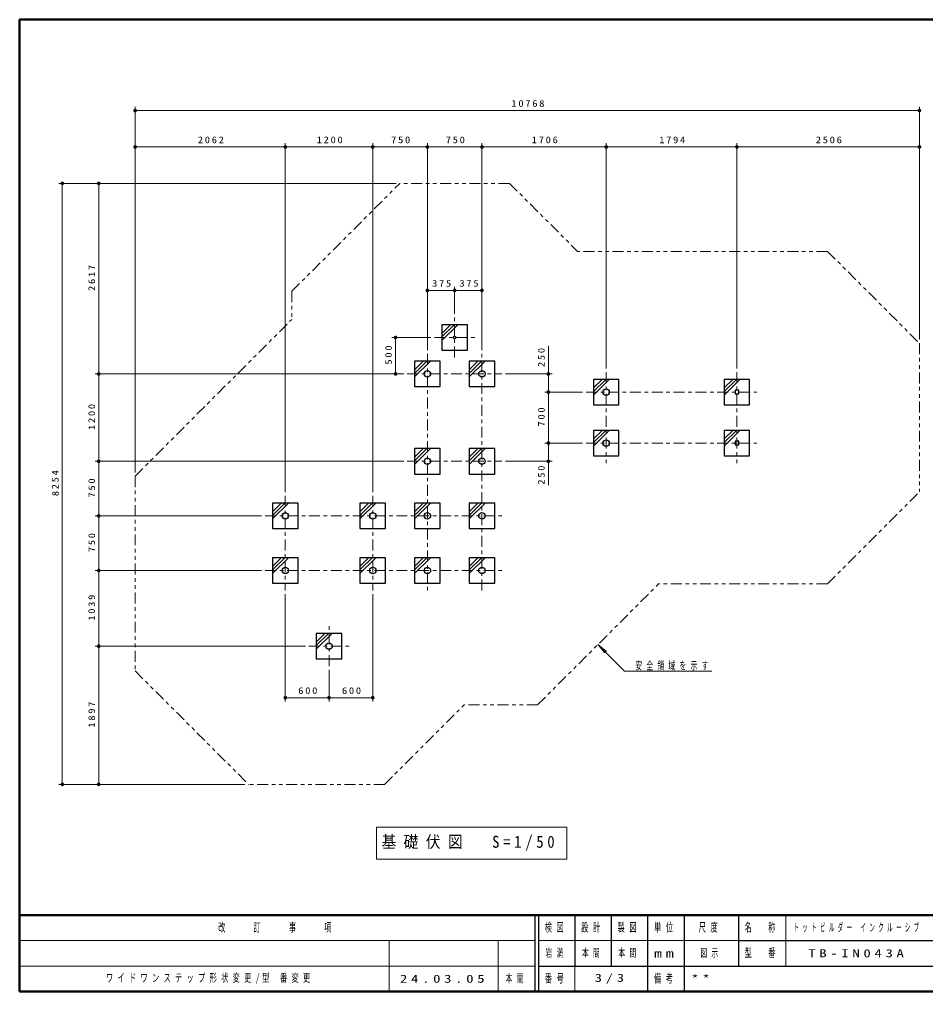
# Model space of a CAD drawing. Units: millimetres on the paper, scale 1:50. Extents: x -385 to 0, y -594 to 267.
# Drawn here: x -385 to -136.2, y -594 to -327 of the extents above; entities that cross this region are included whole.
import ezdxf

# ---------------------------------------------------------------- set-up
doc = ezdxf.new("R2010")
doc.units = ezdxf.units.MM
doc.linetypes.add('USER2', pattern=[6, 3, -1, 1, -1])
doc.linetypes.add('USER3', pattern=[8, 3, -1, 1, -1, 1, -1])
doc.layers.add('LY_1', color=7, linetype='Continuous', lineweight=25)
doc.styles.add('ＭＳ ゴシック', font='')
doc.styles.get('ＭＳ ゴシック').set_extended_font_data('MS Gothic')

# ---------------------------------------------------------------- blocks, each defined once
blk = doc.blocks.new('filled_dot')
at = {"color": 0, "linetype": 'Continuous', "lineweight": -2, "const_width": 1.25}
blk.add_lwpolyline([(-0.625, 0, 1), (0.625, 0, 1)], format="xyb", close=True, dxfattribs=at)

msp = doc.modelspace()

# ---------------------------------------------------------------- linework, layer by layer
at = {"layer": 'LY_1', "lineweight": 50}
for p, q in [((-385, -327), (-385, -594)), ((0, -327), (-385, -327)), ((-385, -573), (0, -573)), ((-385, -594), (0, -594))]:
    msp.add_line(p, q, dxfattribs=at)
at = {"layer": 'LY_1', "lineweight": 13}
for p, q in [((-353.224, -361.018), (-353.224, -351.018)), ((-353.224, -352.018), (-137.855, -352.018)), ((-137.855, -361.018), (-137.855, -351.018)), ((-353.224, -451.421), (-353.224, -361.018)), ((-353.224, -362.018), (-311.988, -362.018)), ((-311.988, -456.858), (-311.988, -361.018)), ((-311.988, -362.018), (-287.988, -362.018)), ((-287.988, -456.858), (-287.988, -361.018)), ((-287.988, -362.018), (-272.988, -362.018)), ((-272.988, -417.858), (-272.988, -361.018)), ((-272.988, -362.018), (-257.988, -362.018)), ((-257.988, -417.858), (-257.988, -361.018)), ((-257.988, -362.018), (-223.861, -362.018)), ((-223.861, -422.858), (-223.861, -361.018)), ((-223.861, -362.018), (-187.98, -362.018)), ((-187.98, -422.858), (-187.98, -361.018)), ((-187.98, -362.018), (-137.855, -362.018)), ((-137.855, -414.95), (-137.855, -361.018)), ((-364.224, -372.018), (-374.224, -372.018)), ((-373.224, -537.091), (-373.224, -372.018)), ((-281.541, -372.018), (-364.224, -372.018)), ((-363.224, -424.358), (-363.224, -372.018)), ((-272.988, -417.858), (-272.988, -400.43)), ((-265.488, -407.858), (-265.488, -400.43)), ((-257.988, -417.858), (-257.988, -400.43)), ((-272.988, -401.43), (-265.488, -401.43)), ((-265.488, -401.43), (-257.988, -401.43)), ((-268.988, -413.222), (-266.624, -410.858)), ((-268.988, -414.212), (-265.634, -410.858)), ((-268.988, -415.202), (-264.645, -410.858)), ((-271.988, -414.358), (-282.717, -414.358)), ((-281.717, -424.358), (-281.717, -414.358)), ((-239.752, -416.609), (-239.752, -429.358)), ((-276.488, -423.222), (-274.124, -420.858)), ((-276.488, -424.212), (-273.134, -420.858)), ((-276.488, -425.202), (-272.145, -420.858)), ((-261.488, -423.222), (-259.124, -420.858)), ((-261.488, -424.212), (-258.134, -420.858)), ((-261.488, -425.202), (-257.145, -420.858)), ((-279.488, -424.358), (-364.224, -424.358)), ((-363.224, -448.358), (-363.224, -424.358)), ((-251.488, -424.358), (-238.752, -424.358)), ((-227.361, -428.222), (-224.997, -425.858)), ((-227.361, -429.212), (-224.007, -425.858)), ((-227.361, -430.202), (-223.017, -425.858)), ((-191.48, -428.222), (-189.116, -425.858)), ((-191.48, -429.212), (-188.126, -425.858)), ((-191.48, -430.202), (-187.137, -425.858)), ((-230.361, -429.358), (-240.752, -429.358)), ((-239.752, -443.358), (-239.752, -429.358)), ((-227.361, -442.222), (-224.997, -439.858)), ((-227.361, -443.212), (-224.007, -439.858)), ((-227.361, -444.202), (-223.017, -439.858)), ((-191.48, -442.222), (-189.116, -439.858)), ((-191.48, -443.212), (-188.126, -439.858)), ((-191.48, -444.202), (-187.137, -439.858)), ((-276.488, -447.222), (-274.124, -444.858)), ((-276.488, -448.212), (-273.134, -444.858)), ((-276.488, -449.202), (-272.145, -444.858)), ((-261.488, -447.222), (-259.124, -444.858)), ((-261.488, -448.212), (-258.134, -444.858)), ((-261.488, -449.202), (-257.145, -444.858)), ((-230.361, -443.358), (-240.752, -443.358)), ((-239.752, -443.358), (-239.752, -454.91)), ((-279.488, -448.358), (-364.224, -448.358)), ((-363.224, -463.358), (-363.224, -448.358)), ((-251.488, -448.358), (-238.752, -448.358)), ((-315.488, -462.222), (-313.124, -459.858)), ((-315.488, -463.212), (-312.134, -459.858)), ((-315.488, -464.202), (-311.145, -459.858)), ((-291.488, -462.222), (-289.124, -459.858)), ((-291.488, -463.212), (-288.134, -459.858)), ((-291.488, -464.202), (-287.145, -459.858)), ((-276.488, -462.222), (-274.124, -459.858)), ((-276.488, -463.212), (-273.134, -459.858)), ((-276.488, -464.202), (-272.145, -459.858)), ((-261.488, -462.222), (-259.124, -459.858)), ((-261.488, -463.212), (-258.134, -459.858)), ((-261.488, -464.202), (-257.145, -459.858)), ((-318.488, -463.358), (-364.224, -463.358)), ((-363.224, -478.358), (-363.224, -463.358)), ((-315.488, -477.222), (-313.124, -474.858)), ((-315.488, -478.212), (-312.134, -474.858)), ((-315.488, -479.202), (-311.145, -474.858)), ((-291.488, -477.222), (-289.124, -474.858)), ((-291.488, -478.212), (-288.134, -474.858)), ((-291.488, -479.202), (-287.145, -474.858)), ((-276.488, -477.222), (-274.124, -474.858)), ((-276.488, -478.212), (-273.134, -474.858)), ((-276.488, -479.202), (-272.145, -474.858)), ((-261.488, -477.222), (-259.124, -474.858)), ((-261.488, -478.212), (-258.134, -474.858)), ((-261.488, -479.202), (-257.145, -474.858)), ((-318.488, -478.358), (-364.224, -478.358)), ((-363.224, -499.142), (-363.224, -478.358)), ((-311.988, -484.858), (-311.988, -514.305)), ((-287.988, -484.858), (-287.988, -514.305)), ((-303.488, -498.006), (-301.124, -495.642)), ((-303.488, -498.996), (-300.134, -495.642)), ((-303.488, -499.986), (-299.145, -495.642)), ((-306.488, -499.142), (-364.224, -499.142)), ((-363.224, -537.091), (-363.224, -499.142)), ((-226.134, -498.688), (-224.206, -500.986)), ((-226.134, -498.688), (-223.836, -500.616)), ((-218.828, -505.993), (-226.134, -498.688)), ((-299.988, -505.642), (-299.988, -514.305)), ((-218.828, -505.993), (-194.857, -505.993)), ((-299.988, -513.305), (-311.988, -513.305)), ((-287.988, -513.305), (-299.988, -513.305)), ((-364.224, -537.091), (-374.224, -537.091)), ((-323.084, -537.091), (-364.224, -537.091)), ((-286.972, -548.86), (-286.972, -557.66)), ((-234.672, -548.86), (-286.972, -548.86)), ((-234.672, -557.66), (-234.672, -548.86)), ((-286.972, -557.66), (-234.672, -557.66)), ((-174.5, -573), (-174.5, -587)), ((-385, -580), (-243.5, -580)), ((-283.5, -580), (-283.5, -594)), ((-253.5, -580), (-253.5, -594)), ((-242.5, -580), (-187.5, -580)), ((-385, -587), (-243.5, -587)), ((-232.5, -587), (-232.5, -594))]:
    msp.add_line(p, q, dxfattribs=at)
at = {"layer": 'LY_1', "linetype": 'USER3', "lineweight": 13}
for p, q in [((-310.188, -401.665), (-280.541, -372.018)), ((-250.436, -372.018), (-280.541, -372.018)), ((-250.436, -372.018), (-231.756, -390.698)), ((-163.107, -390.698), (-231.756, -390.698)), ((-163.107, -390.698), (-137.855, -415.95)), ((-310.188, -401.665), (-310.188, -409.386)), ((-353.224, -452.421), (-310.188, -409.386)), ((-137.855, -415.95), (-137.855, -456.765)), ((-353.224, -452.421), (-353.224, -505.951)), ((-163.107, -482.018), (-137.855, -456.765)), ((-242.704, -515.258), (-209.564, -482.118)), ((-163.107, -482.018), (-209.564, -482.018)), ((-353.224, -505.951), (-322.084, -537.091)), ((-284.72, -537.091), (-262.887, -515.258)), ((-242.704, -515.258), (-262.887, -515.258)), ((-284.72, -537.091), (-322.084, -537.091))]:
    msp.add_line(p, q, dxfattribs=at)
at = {"layer": 'LY_1'}
for p, q in [((-268.988, -410.858), (-268.988, -417.858)), ((-261.988, -410.858), (-268.988, -410.858)), ((-261.988, -417.858), (-261.988, -410.858)), ((-268.988, -417.858), (-261.988, -417.858)), ((-276.488, -420.858), (-276.488, -427.858)), ((-269.488, -420.858), (-276.488, -420.858)), ((-269.488, -427.858), (-269.488, -420.858)), ((-261.488, -420.858), (-261.488, -427.858)), ((-254.488, -420.858), (-261.488, -420.858)), ((-254.488, -427.858), (-254.488, -420.858)), ((-227.361, -425.858), (-227.361, -432.858)), ((-220.361, -425.858), (-227.361, -425.858)), ((-220.361, -432.858), (-220.361, -425.858)), ((-191.48, -425.858), (-191.48, -432.858)), ((-184.48, -425.858), (-191.48, -425.858)), ((-184.48, -432.858), (-184.48, -425.858)), ((-276.488, -427.858), (-269.488, -427.858)), ((-261.488, -427.858), (-254.488, -427.858)), ((-187.48, -428.858), (-188.48, -428.858)), ((-188.48, -428.858), (-188.48, -429.858)), ((-188.48, -429.858), (-187.48, -429.858)), ((-187.48, -429.858), (-187.48, -428.858)), ((-227.361, -432.858), (-220.361, -432.858)), ((-191.48, -432.858), (-184.48, -432.858)), ((-227.361, -439.858), (-227.361, -446.858)), ((-220.361, -439.858), (-227.361, -439.858)), ((-220.361, -446.858), (-220.361, -439.858)), ((-191.48, -439.858), (-191.48, -446.858)), ((-184.48, -439.858), (-191.48, -439.858)), ((-184.48, -446.858), (-184.48, -439.858)), ((-187.48, -442.858), (-188.48, -442.858)), ((-188.48, -442.858), (-188.48, -443.858)), ((-187.48, -443.858), (-187.48, -442.858)), ((-276.488, -444.858), (-276.488, -451.858)), ((-269.488, -444.858), (-276.488, -444.858)), ((-269.488, -451.858), (-269.488, -444.858)), ((-261.488, -444.858), (-261.488, -451.858)), ((-254.488, -444.858), (-261.488, -444.858)), ((-254.488, -451.858), (-254.488, -444.858)), ((-188.48, -443.858), (-187.48, -443.858)), ((-227.361, -446.858), (-220.361, -446.858)), ((-191.48, -446.858), (-184.48, -446.858)), ((-276.488, -451.858), (-269.488, -451.858)), ((-261.488, -451.858), (-254.488, -451.858)), ((-315.488, -459.858), (-315.488, -466.858)), ((-308.488, -459.858), (-315.488, -459.858)), ((-308.488, -466.858), (-308.488, -459.858)), ((-291.488, -459.858), (-291.488, -466.858)), ((-284.488, -459.858), (-291.488, -459.858)), ((-284.488, -466.858), (-284.488, -459.858)), ((-276.488, -459.858), (-276.488, -466.858)), ((-269.488, -459.858), (-276.488, -459.858)), ((-269.488, -466.858), (-269.488, -459.858)), ((-261.488, -459.858), (-261.488, -466.858)), ((-254.488, -459.858), (-261.488, -459.858)), ((-254.488, -466.858), (-254.488, -459.858)), ((-315.488, -466.858), (-308.488, -466.858)), ((-291.488, -466.858), (-284.488, -466.858)), ((-276.488, -466.858), (-269.488, -466.858)), ((-261.488, -466.858), (-254.488, -466.858)), ((-315.488, -474.858), (-315.488, -481.858)), ((-308.488, -474.858), (-315.488, -474.858)), ((-308.488, -481.858), (-308.488, -474.858)), ((-291.488, -474.858), (-291.488, -481.858)), ((-284.488, -474.858), (-291.488, -474.858)), ((-284.488, -481.858), (-284.488, -474.858)), ((-276.488, -474.858), (-276.488, -481.858)), ((-269.488, -474.858), (-276.488, -474.858)), ((-269.488, -481.858), (-269.488, -474.858)), ((-261.488, -474.858), (-261.488, -481.858)), ((-254.488, -474.858), (-261.488, -474.858)), ((-254.488, -481.858), (-254.488, -474.858)), ((-315.488, -481.858), (-308.488, -481.858)), ((-291.488, -481.858), (-284.488, -481.858)), ((-276.488, -481.858), (-269.488, -481.858)), ((-261.488, -481.858), (-254.488, -481.858)), ((-303.488, -495.642), (-303.488, -502.642)), ((-296.488, -495.642), (-303.488, -495.642)), ((-296.488, -502.642), (-296.488, -495.642)), ((-303.488, -502.642), (-296.488, -502.642)), ((-243.5, -573), (-243.5, -594)), ((-242.5, -573), (-242.5, -594)), ((-232.5, -573), (-232.5, -587)), ((-222.5, -573), (-222.5, -587)), ((-212.5, -573), (-212.5, -594)), ((-202.5, -573), (-202.5, -587)), ((-187.5, -573), (-187.5, -587)), ((-187.5, -580), (-70, -580)), ((-242.5, -587), (0, -587)), ((-202.5, -587), (-202.5, -594))]:
    msp.add_line(p, q, dxfattribs=at)
at = {"layer": 'LY_1', "linetype": 'USER2', "lineweight": 13}
for p, q in [((-265.488, -419.858), (-265.488, -408.858)), ((-270.988, -414.358), (-259.988, -414.358)), ((-272.988, -418.858), (-272.988, -483.858)), ((-257.988, -483.858), (-257.988, -418.858)), ((-278.488, -424.358), (-252.488, -424.358)), ((-223.861, -423.858), (-223.861, -448.858)), ((-187.98, -423.858), (-187.98, -448.858)), ((-229.361, -429.358), (-182.48, -429.358)), ((-229.361, -443.358), (-182.48, -443.358)), ((-278.488, -448.358), (-252.488, -448.358)), ((-311.988, -457.858), (-311.988, -483.858)), ((-287.988, -457.858), (-287.988, -483.858)), ((-317.488, -463.358), (-252.488, -463.358)), ((-317.488, -478.358), (-252.488, -478.358)), ((-299.988, -504.642), (-299.988, -493.642)), ((-305.488, -499.142), (-294.488, -499.142))]:
    msp.add_line(p, q, dxfattribs=at)
at = {"layer": 'LY_1'}
for centre, radius in [((-265.488, -414.358), 0.34), ((-272.988, -424.358), 0.891), ((-257.988, -424.358), 0.891), ((-223.861, -429.358), 0.891), ((-223.861, -443.358), 0.891), ((-272.988, -448.358), 0.891), ((-257.988, -448.358), 0.891), ((-311.988, -463.358), 0.891), ((-287.988, -463.358), 0.891), ((-272.988, -463.358), 0.891), ((-257.988, -463.358), 0.891), ((-311.988, -478.358), 0.891), ((-287.988, -478.358), 0.891), ((-272.988, -478.358), 0.891), ((-257.988, -478.358), 0.891), ((-299.988, -499.142), 0.891)]:
    msp.add_circle(centre, radius, dxfattribs=at)

# ---------------------------------------------------------------- block references
at = {"layer": 'LY_1', "lineweight": 13, "xscale": 0.4, "yscale": 0.4}
for p in [(-353.224, -352.018), (-353.224, -362.018), (-311.988, -362.018), (-287.988, -362.018), (-272.988, -362.018), (-257.988, -362.018), (-223.861, -362.018), (-187.98, -362.018), (-272.988, -401.43), (-265.488, -401.43), (-311.988, -513.305), (-299.988, -513.305)]:
    msp.add_blockref('filled_dot', p, dxfattribs=at)
for p, rotation in [((-137.855, -352.018), 180), ((-311.988, -362.018), 180), ((-287.988, -362.018), 180), ((-272.988, -362.018), 180), ((-257.988, -362.018), 180), ((-223.861, -362.018), 180), ((-187.98, -362.018), 180), ((-137.855, -362.018), 180), ((-373.224, -372.018), 270), ((-363.224, -372.018), 270), ((-265.488, -401.43), 180), ((-257.988, -401.43), 180), ((-281.717, -414.358), 270), ((-363.224, -424.358), 90), ((-363.224, -424.358), 270), ((-281.717, -424.358), 90), ((-239.752, -424.358), 270), ((-239.752, -429.358), 270), ((-239.752, -429.358), 90), ((-239.752, -443.358), 270), ((-239.752, -443.358), 90), ((-363.224, -448.358), 90), ((-363.224, -448.358), 270), ((-239.752, -448.358), 90), ((-363.224, -463.358), 90), ((-363.224, -463.358), 270), ((-363.224, -478.358), 90), ((-363.224, -478.358), 270), ((-363.224, -499.142), 90), ((-363.224, -499.142), 270), ((-299.988, -513.305), 180), ((-287.988, -513.305), 180), ((-373.224, -537.091), 90), ((-363.224, -537.091), 90)]:
    msp.add_blockref('filled_dot', p, dxfattribs=dict(at, rotation=rotation))

# ---------------------------------------------------------------- texts
at = {"layer": 'LY_1', "style": 'ＭＳ ゴシック'}
for s, insert, char_height, attachment_point in [('\\T1.33;\\W1.15;10768', (-245.128, -351.018), 1.833, 8), ('\\T1.33;\\W1.15;2062', (-332.197, -361.018), 1.833, 8), ('\\T1.33;\\W1.15;1200', (-299.567, -361.018), 1.833, 8), ('\\T1.33;\\W1.15;750', (-280.073, -361.018), 1.833, 8), ('\\T1.33;\\W1.15;750', (-265.073, -361.018), 1.833, 8), ('\\T1.33;\\W1.15;1706', (-240.502, -361.018), 1.833, 8), ('\\T1.33;\\W1.15;1794', (-205.493, -361.018), 1.833, 8), ('\\T1.33;\\W1.15;2506', (-162.509, -361.018), 1.833, 8), ('\\T1.33;\\W1.15;375', (-268.822, -400.43), 1.833, 8), ('\\T1.33;\\W1.15;375', (-261.322, -400.43), 1.833, 8), ('\\T1.64;\\W0.6;安全領域を示す', (-215.857, -505.843), 2.199, 7), ('\\T1.33;\\W1.15;600', (-305.572, -512.305), 1.833, 8), ('\\T1.33;\\W1.15;600', (-293.572, -512.305), 1.833, 8), ('\\T1.5;\\W0.9;基礎伏図\u3000S=1/50', (-285.572, -553.26), 3.299, 4), ('\\T1.64;\\W0.6;改\u3000\u3000訂\u3000\u3000事\u3000\u3000項', (-314.25, -576.5), 2.346, 5), ('\\T1.64;\\W0.6;検図', (-237.5, -576.5), 2.346, 5), ('\\T1.64;\\W0.6;設計', (-227.5, -576.5), 2.346, 5), ('\\T1.64;\\W0.6;製図', (-217.5, -576.5), 2.346, 5), ('\\T1.64;\\W0.6;単位', (-207.5, -576.5), 2.346, 5), ('\\T1.64;\\W0.6;尺度', (-195.25, -576.5), 2.346, 5), ('\\T1.64;\\W0.6;名\u3000称', (-181, -576.5), 2.346, 5), ('\\T1.58;\\W0.5;トットビルダー\\~インクルーシブ', (-154.75, -576.5), 2.199, 5), ('\\T1.64;\\W0.6;岩満', (-237.5, -583.5), 2.199, 5), ('\\T1.64;\\W0.6;本間', (-227.5, -583.5), 2.199, 5), ('\\T1.64;\\W0.6;本間', (-217.5, -583.5), 2.199, 5), ('\\T1.64;\\W0.6;型\u3000番', (-181, -583.5), 2.346, 5), ('\\T1.5;\\W1.35;mm', (-207.5, -583.5), 2.346, 5), ('\\T1.64;\\W0.6;図示', (-198, -583.5), 2.199, 4), ('\\T1.5;\\W1.35;TB-IN043A', (-154.75, -583.5), 2.199, 5), ('\\T1.58;\\W0.65;ワイドワンステップ形状変更/型\\~番変更', (-361.25, -590.5), 2.199, 4), ('\\T1.5;\\W1.35;24.03.05', (-280.5, -590.5), 2.199, 4), ('\\T1.64;\\W0.6;本間', (-251.5, -590.5), 2.199, 4), ('\\T1.64;\\W0.6;番号', (-237.5, -590.5), 2.346, 5), ('\\T1.5;\\W1.35;3/3', (-222.5, -590.5), 2.199, 5), ('\\T1.64;\\W0.6;備考', (-207.5, -590.5), 2.346, 5), ('\\T1.5;\\W1.35;**', (-200.5, -590.5), 2.199, 4)]:
    msp.add_mtext(s, dxfattribs=dict(at, insert=insert, char_height=char_height, attachment_point=attachment_point))
at = {"layer": 'LY_1', "char_height": 1.833, "attachment_point": 8, "rotation": 90, "style": 'ＭＳ ゴシック'}
for s, insert in [('\\T1.33;\\W1.15;2617', (-364.224, -397.76)), ('\\T1.33;\\W1.15;500', (-282.717, -418.941)), ('\\T1.33;\\W1.15;250', (-240.752, -419.609)), ('\\T1.33;\\W1.15;1200', (-364.224, -435.937)), ('\\T1.33;\\W1.15;700', (-240.752, -435.941)), ('\\T1.33;\\W1.15;8254', (-374.224, -454.138)), ('\\T1.33;\\W1.15;250', (-240.752, -451.91)), ('\\T1.33;\\W1.15;750', (-364.224, -455.443)), ('\\T1.33;\\W1.15;750', (-364.224, -470.443)), ('\\T1.33;\\W1.15;1039', (-364.224, -488.327)), ('\\T1.33;\\W1.15;1897', (-364.224, -517.689))]:
    msp.add_mtext(s, dxfattribs=dict(at, insert=insert))

doc.saveas('drawing.dxf')
